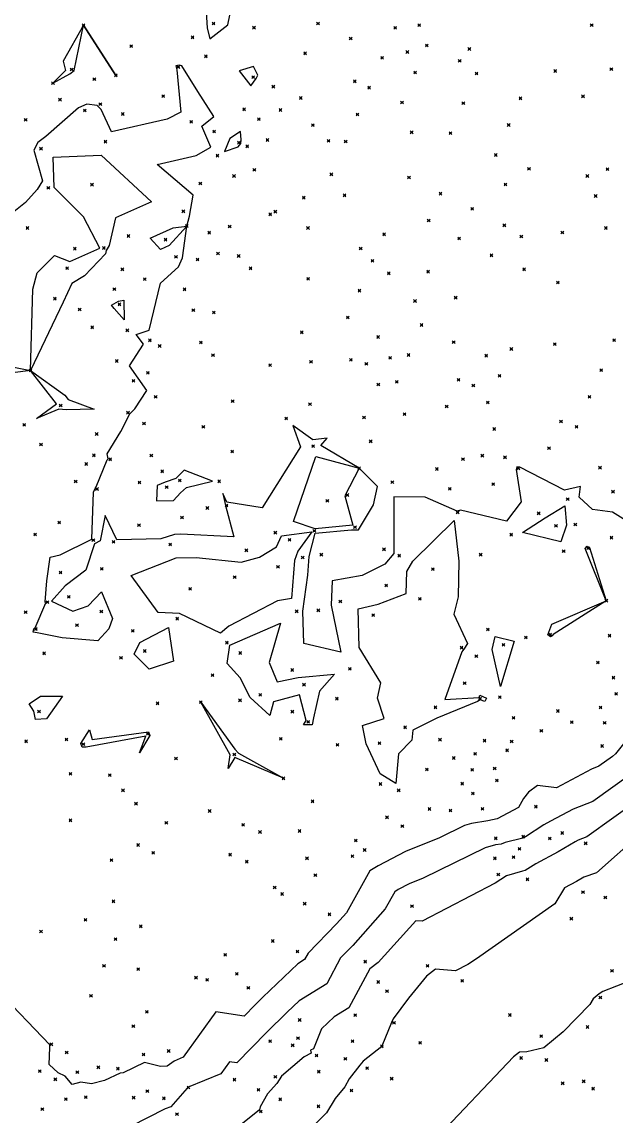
# Model space of a CAD drawing. Header units: inches. Extents: x 1411897 to 1412713, y 4930955 to 4931789.
# Drawn here: x 1412142.7 to 1412185, y 4931529.1 to 4931607.1 of the extents above; entities that cross this region are included whole.
import ezdxf

# ---------------------------------------------------------------- set-up
doc = ezdxf.new("R2010")
doc.units = ezdxf.units.IN
doc.header["$MEASUREMENT"] = 0
doc.header["$PDMODE"] = 35
doc.header["$PDSIZE"] = 0.1

msp = doc.modelspace()

# ---------------------------------------------------------------- linework, layer by layer
at = {"color": 2, "true_color": 0xf1eb1f}
for p, q in [((1412157.346, 4931606.858), (1412158.147, 4931610.671)), ((1412155.772, 4931608.135), (1412155.88, 4931606.666)), ((1412147.06, 4931606.84), (1412145.614, 4931604.27)), ((1412146.39, 4931603.612), (1412147.06, 4931606.84)), ((1412147.06, 4931606.84), (1412149.37, 4931603.27)), ((1412149.37, 4931603.27), (1412147.06, 4931606.84)), ((1412155.88, 4931606.666), (1412156.076, 4931605.88)), ((1412156.076, 4931605.88), (1412157.346, 4931606.858)), ((1412145.614, 4931604.27), (1412145.768, 4931603.618)), ((1412153.887, 4931604.001), (1412153.633, 4931603.943)), ((1412153.633, 4931603.943), (1412153.722, 4931603.672)), ((1412154.065, 4931603.955), (1412153.887, 4931604.001)), ((1412155.22, 4931602.111), (1412154.065, 4931603.955)), ((1412159.171, 4931603.896), (1412158.146, 4931603.584)), ((1412159.486, 4931603.29), (1412159.171, 4931603.896)), ((1412145.768, 4931603.618), (1412144.88, 4931602.71)), ((1412144.88, 4931602.71), (1412146.091, 4931603.383)), ((1412146.091, 4931603.383), (1412146.39, 4931603.612)), ((1412153.722, 4931603.672), (1412153.99, 4931600.646)), ((1412158.146, 4931603.584), (1412158.983, 4931602.515)), ((1412158.983, 4931602.515), (1412159.364, 4931603.043)), ((1412159.364, 4931603.043), (1412159.486, 4931603.29)), ((1412156.356, 4931600.341), (1412155.22, 4931602.111)), ((1412146.708, 4931600.963), (1412144.367, 4931598.915)), ((1412147.286, 4931601.214), (1412146.708, 4931600.963)), ((1412148.038, 4931601.13), (1412147.286, 4931601.214)), ((1412148.311, 4931600.837), (1412148.038, 4931601.13)), ((1412149.058, 4931599.235), (1412148.311, 4931600.837)), ((1412153.018, 4931600.154), (1412149.058, 4931599.235)), ((1412153.99, 4931600.646), (1412153.018, 4931600.154)), ((1412155.492, 4931599.637), (1412156.356, 4931600.341)), ((1412156.143, 4931598.145), (1412155.492, 4931599.637)), ((1412158.263, 4931599.263), (1412157.496, 4931598.757)), ((1412158.307, 4931598.666), (1412158.263, 4931599.263)), ((1412143.798, 4931598.474), (1412143.517, 4931597.94)), ((1412144.367, 4931598.915), (1412143.798, 4931598.474)), ((1412157.496, 4931598.757), (1412157.12, 4931597.85)), ((1412158.095, 4931598.163), (1412158.279, 4931598.409)), ((1412158.279, 4931598.409), (1412158.307, 4931598.666)), ((1412143.517, 4931597.94), (1412144.138, 4931595.748)), ((1412155.095, 4931597.56), (1412156.143, 4931598.145)), ((1412157.12, 4931597.85), (1412158.095, 4931598.163)), ((1412144.884, 4931597.438), (1412148.317, 4931597.574)), ((1412144.965, 4931595.281), (1412144.884, 4931597.438)), ((1412148.317, 4931597.574), (1412151.898, 4931594.245)), ((1412152.313, 4931596.915), (1412155.095, 4931597.56)), ((1412154.886, 4931594.735), (1412152.313, 4931596.915)), ((1412144.138, 4931595.748), (1412143.752, 4931595.139)), ((1412147.05, 4931593.195), (1412144.965, 4931595.281)), ((1412143.752, 4931595.139), (1412142.925, 4931594.205)), ((1412154.609, 4931593.223), (1412154.886, 4931594.735)), ((1412142.925, 4931594.205), (1412141.507, 4931593.069)), ((1412151.898, 4931594.245), (1412149.35, 4931593.101)), ((1412148.234, 4931590.953), (1412147.05, 4931593.195)), ((1412149.35, 4931593.101), (1412148.899, 4931591.151)), ((1412154.42, 4931592.53), (1412154.609, 4931593.223)), ((1412151.806, 4931591.668), (1412153.439, 4931592.402)), ((1412154.42, 4931592.53), (1412153.157, 4931591.15)), ((1412153.439, 4931592.402), (1412154.42, 4931592.53)), ((1412154.117, 4931590.272), (1412154.42, 4931592.53)), ((1412152.54, 4931590.855), (1412151.806, 4931591.668)), ((1412146.083, 4931590.007), (1412148.234, 4931590.953)), ((1412148.665, 4931590.781), (1412148.617, 4931590.541)), ((1412148.899, 4931591.151), (1412148.665, 4931590.781)), ((1412153.157, 4931591.15), (1412152.54, 4931590.855)), ((1412143.76, 4931589.18), (1412144.99, 4931590.433)), ((1412144.99, 4931590.433), (1412146.083, 4931590.007)), ((1412148.617, 4931590.541), (1412147.132, 4931588.971)), ((1412153.835, 4931589.63), (1412154.117, 4931590.272)), ((1412143.455, 4931588.038), (1412143.76, 4931589.18)), ((1412152.547, 4931588.456), (1412153.835, 4931589.63)), ((1412146.218, 4931588.437), (1412145.607, 4931587.093)), ((1412147.132, 4931588.971), (1412146.218, 4931588.437)), ((1412151.73, 4931585.107), (1412152.547, 4931588.456)), ((1412143.28, 4931582.23), (1412143.455, 4931588.038)), ((1412145.607, 4931587.093), (1412143.28, 4931582.23)), ((1412149.052, 4931586.876), (1412149.548, 4931587.166)), ((1412149.256, 4931586.643), (1412149.052, 4931586.876)), ((1412149.548, 4931587.166), (1412149.922, 4931587.248)), ((1412149.922, 4931587.248), (1412149.956, 4931585.834)), ((1412149.956, 4931585.834), (1412149.256, 4931586.643)), ((1412150.824, 4931584.806), (1412151.73, 4931585.107)), ((1412151.347, 4931584.104), (1412150.824, 4931584.806)), ((1412150.332, 4931582.569), (1412151.347, 4931584.104)), ((1412140.589, 4931582.768), (1412143.28, 4931582.23)), ((1412143.28, 4931582.23), (1412140.524, 4931581.863)), ((1412145.136, 4931579.857), (1412143.28, 4931582.23)), ((1412143.28, 4931582.23), (1412145.73, 4931580.474)), ((1412150.951, 4931581.683), (1412150.332, 4931582.569)), ((1412151.568, 4931580.81), (1412150.951, 4931581.683)), ((1412145.73, 4931580.474), (1412145.963, 4931580.154)), ((1412150.722, 4931579.503), (1412151.568, 4931580.81)), ((1412143.697, 4931578.81), (1412145.136, 4931579.857)), ((1412145.963, 4931580.154), (1412147.83, 4931579.475)), ((1412145.303, 4931579.477), (1412143.697, 4931578.81)), ((1412145.825, 4931579.418), (1412145.303, 4931579.477)), ((1412147.83, 4931579.475), (1412145.825, 4931579.418)), ((1412149.722, 4931577.892), (1412150.35, 4931579.139)), ((1412150.35, 4931579.139), (1412150.722, 4931579.503)), ((1412163.397, 4931577.288), (1412161.99, 4931578.317)), ((1412161.99, 4931578.317), (1412162.519, 4931576.778)), ((1412148.754, 4931576.286), (1412149.722, 4931577.892)), ((1412164.42, 4931577.396), (1412163.397, 4931577.288)), ((1412163.989, 4931576.886), (1412164.42, 4931577.396)), ((1412162.519, 4931576.778), (1412159.796, 4931572.429)), ((1412166.71, 4931575.26), (1412163.989, 4931576.886)), ((1412147.953, 4931573.935), (1412148.746, 4931575.857)), ((1412148.746, 4931575.857), (1412148.809, 4931575.937)), ((1412148.809, 4931575.937), (1412148.754, 4931576.286)), ((1412162.029, 4931571.464), (1412163.619, 4931576.109)), ((1412163.619, 4931576.109), (1412166.71, 4931575.26)), ((1412154.243, 4931575.125), (1412153.636, 4931574.538)), ((1412156.262, 4931574.34), (1412154.243, 4931575.125)), ((1412166.71, 4931575.26), (1412165.679, 4931573.295)), ((1412168.01, 4931573.963), (1412166.71, 4931575.26)), ((1412177.941, 4931575.357), (1412177.911, 4931575.166)), ((1412177.911, 4931575.166), (1412178.25, 4931572.859)), ((1412178.17, 4931575.332), (1412177.941, 4931575.357)), ((1412181.349, 4931573.691), (1412178.17, 4931575.332)), ((1412152.888, 4931574.278), (1412152.315, 4931574.035)), ((1412153.636, 4931574.538), (1412152.888, 4931574.278)), ((1412154.413, 4931573.9), (1412156.262, 4931574.34)), ((1412147.644, 4931570.2), (1412147.775, 4931573.563)), ((1412147.775, 4931573.563), (1412147.888, 4931573.827)), ((1412147.888, 4931573.827), (1412147.953, 4931573.935)), ((1412152.315, 4931574.035), (1412152.27, 4931572.931)), ((1412153.474, 4931572.956), (1412153.973, 4931573.51)), ((1412153.973, 4931573.51), (1412154.413, 4931573.9)), ((1412157.284, 4931572.836), (1412156.995, 4931573.47)), ((1412156.995, 4931573.47), (1412157.174, 4931572.599)), ((1412167.745, 4931572.665), (1412168.01, 4931573.963)), ((1412182.5, 4931573.956), (1412181.349, 4931573.691)), ((1412182.387, 4931573.192), (1412182.5, 4931573.956)), ((1412152.27, 4931572.931), (1412153.474, 4931572.956)), ((1412159.796, 4931572.429), (1412157.284, 4931572.836)), ((1412165.679, 4931573.295), (1412166.269, 4931571.194)), ((1412166.669, 4931570.862), (1412167.745, 4931572.665)), ((1412169.178, 4931573.222), (1412169.174, 4931569.194)), ((1412171.405, 4931573.19), (1412169.178, 4931573.222)), ((1412173.699, 4931572.204), (1412171.405, 4931573.19)), ((1412178.25, 4931572.859), (1412177.209, 4931571.49)), ((1412183.343, 4931572.314), (1412182.387, 4931573.192)), ((1412148.61, 4931571.895), (1412148.24, 4931570.097)), ((1412149.426, 4931570.159), (1412148.61, 4931571.895)), ((1412157.174, 4931572.599), (1412157.785, 4931570.371)), ((1412173.942, 4931572.278), (1412173.699, 4931572.204)), ((1412177.209, 4931571.49), (1412173.942, 4931572.278)), ((1412179.963, 4931571.722), (1412181.37, 4931572.585)), ((1412181.37, 4931572.585), (1412181.493, 4931571.209)), ((1412184.761, 4931572.132), (1412183.343, 4931572.314)), ((1412186.605, 4931570.985), (1412184.761, 4931572.132)), ((1412163.586, 4931570.953), (1412162.029, 4931571.464)), ((1412166.269, 4931571.194), (1412163.586, 4931570.953)), ((1412170.53, 4931568.646), (1412173.479, 4931571.533)), ((1412173.479, 4931571.533), (1412173.825, 4931568.632)), ((1412178.347, 4931570.688), (1412179.963, 4931571.722)), ((1412181.493, 4931571.209), (1412181.087, 4931570.017)), ((1412153.555, 4931570.55), (1412152.571, 4931570.241)), ((1412153.997, 4931570.573), (1412153.555, 4931570.55)), ((1412157.785, 4931570.371), (1412153.997, 4931570.573)), ((1412160.808, 4931569.669), (1412161.176, 4931570.447)), ((1412161.176, 4931570.447), (1412163.343, 4931570.736)), ((1412163.343, 4931570.736), (1412162.348, 4931569.35)), ((1412163.155, 4931568.971), (1412163.569, 4931570.63)), ((1412163.569, 4931570.63), (1412166.17, 4931570.864)), ((1412166.17, 4931570.864), (1412166.669, 4931570.862)), ((1412181.087, 4931570.017), (1412178.347, 4931570.688)), ((1412145.388, 4931569.093), (1412147.644, 4931570.2)), ((1412147.835, 4931569.884), (1412147.217, 4931567.989)), ((1412148.24, 4931570.097), (1412147.835, 4931569.884)), ((1412152.571, 4931570.241), (1412149.426, 4931570.159)), ((1412159.596, 4931568.928), (1412160.808, 4931569.669)), ((1412182.821, 4931569.534), (1412182.956, 4931569.714)), ((1412184.33, 4931565.82), (1412182.821, 4931569.534)), ((1412182.956, 4931569.714), (1412183.144, 4931569.607)), ((1412183.144, 4931569.607), (1412184.33, 4931565.82)), ((1412144.433, 4931567.247), (1412144.683, 4931568.934)), ((1412144.683, 4931568.934), (1412145.388, 4931569.093)), ((1412150.46, 4931567.613), (1412153.666, 4931568.879)), ((1412153.666, 4931568.879), (1412155.08, 4931568.898)), ((1412155.08, 4931568.898), (1412158.307, 4931568.574)), ((1412158.307, 4931568.574), (1412159.596, 4931568.928)), ((1412162.348, 4931569.35), (1412162.093, 4931568.68)), ((1412163.053, 4931567.643), (1412163.155, 4931568.971)), ((1412169.174, 4931569.194), (1412168.546, 4931568.422)), ((1412147.217, 4931567.989), (1412145.745, 4931566.873)), ((1412162.093, 4931568.68), (1412161.877, 4931565.969)), ((1412168.546, 4931568.422), (1412166.925, 4931567.625)), ((1412170.105, 4931567.91), (1412170.53, 4931568.646)), ((1412173.825, 4931568.632), (1412173.779, 4931566.085)), ((1412144.321, 4931565.75), (1412144.433, 4931567.247)), ((1412152.37, 4931564.986), (1412150.46, 4931567.613)), ((1412162.7, 4931565.08), (1412163.053, 4931567.643)), ((1412164.775, 4931567.227), (1412164.724, 4931565.506)), ((1412166.925, 4931567.625), (1412164.775, 4931567.227)), ((1412170.052, 4931566.345), (1412170.105, 4931567.91)), ((1412145.745, 4931566.873), (1412144.766, 4931565.787)), ((1412147.402, 4931565.466), (1412148.344, 4931566.453)), ((1412148.344, 4931566.453), (1412149.121, 4931564.563)), ((1412143.602, 4931563.896), (1412144.365, 4931565.662)), ((1412144.365, 4931565.662), (1412144.321, 4931565.75)), ((1412144.766, 4931565.787), (1412146.3, 4931565.08)), ((1412160.9, 4931565.811), (1412157.42, 4931563.997)), ((1412161.877, 4931565.969), (1412160.9, 4931565.811)), ((1412168.059, 4931565.585), (1412170.052, 4931566.345)), ((1412173.779, 4931566.085), (1412173.465, 4931564.86)), ((1412180.45, 4931564.152), (1412184.33, 4931565.82)), ((1412184.33, 4931565.82), (1412180.531, 4931563.406)), ((1412146.3, 4931565.08), (1412147.402, 4931565.466)), ((1412153.902, 4931564.914), (1412152.37, 4931564.986)), ((1412156.818, 4931563.506), (1412153.902, 4931564.914)), ((1412162.767, 4931562.769), (1412162.7, 4931565.08)), ((1412164.724, 4931565.506), (1412165.407, 4931562.151)), ((1412166.63, 4931565.242), (1412168.059, 4931565.585)), ((1412166.714, 4931562.492), (1412166.63, 4931565.242)), ((1412173.465, 4931564.86), (1412174.428, 4931562.759)), ((1412149.121, 4931564.563), (1412148.855, 4931563.812)), ((1412157.499, 4931562.659), (1412161.109, 4931564.211)), ((1412161.109, 4931564.211), (1412160.291, 4931561.418)), ((1412180.157, 4931563.389), (1412180.45, 4931564.152)), ((1412143.479, 4931563.586), (1412143.516, 4931563.822)), ((1412143.751, 4931563.534), (1412143.479, 4931563.586)), ((1412143.516, 4931563.822), (1412143.602, 4931563.896)), ((1412145.537, 4931563.17), (1412143.751, 4931563.534)), ((1412148.855, 4931563.812), (1412148.077, 4931562.971)), ((1412151.068, 4931562.836), (1412153.11, 4931563.91)), ((1412153.11, 4931563.91), (1412153.464, 4931561.506)), ((1412157.42, 4931563.997), (1412156.818, 4931563.506)), ((1412176.183, 4931562.335), (1412176.408, 4931563.261)), ((1412176.408, 4931563.261), (1412177.753, 4931562.925)), ((1412180.347, 4931563.24), (1412180.157, 4931563.389)), ((1412180.478, 4931563.323), (1412180.347, 4931563.24)), ((1412180.531, 4931563.406), (1412180.478, 4931563.323)), ((1412148.077, 4931562.971), (1412145.537, 4931563.17)), ((1412150.674, 4931562.017), (1412151.068, 4931562.836)), ((1412157.292, 4931561.338), (1412157.499, 4931562.659)), ((1412165.407, 4931562.151), (1412162.767, 4931562.769)), ((1412168.268, 4931559.964), (1412166.714, 4931562.492)), ((1412174.428, 4931562.759), (1412174.172, 4931562.376)), ((1412177.753, 4931562.925), (1412176.792, 4931559.696)), ((1412151.747, 4931560.933), (1412150.674, 4931562.017)), ((1412174.036, 4931562.172), (1412172.812, 4931558.767)), ((1412174.172, 4931562.376), (1412174.036, 4931562.172)), ((1412176.792, 4931559.696), (1412176.183, 4931562.335)), ((1412153.464, 4931561.506), (1412151.747, 4931560.933)), ((1412158.225, 4931560.316), (1412157.292, 4931561.338)), ((1412160.291, 4931561.418), (1412160.867, 4931560.047)), ((1412158.94, 4931558.915), (1412158.225, 4931560.316)), ((1412160.867, 4931560.047), (1412162.36, 4931560.355)), ((1412162.36, 4931560.355), (1412164.96, 4931560.583)), ((1412164.96, 4931560.583), (1412163.881, 4931559.364)), ((1412163.881, 4931559.364), (1412163.451, 4931557.482)), ((1412168.02, 4931558.875), (1412168.268, 4931559.964)), ((1412143.193, 4931558.467), (1412143.986, 4931559.027)), ((1412143.986, 4931559.027), (1412145.559, 4931559.014)), ((1412145.559, 4931559.014), (1412144.41, 4931557.389)), ((1412157.513, 4931554.839), (1412155.42, 4931558.59)), ((1412155.42, 4931558.59), (1412157.851, 4931555.246)), ((1412160.352, 4931557.627), (1412158.94, 4931558.915)), ((1412160.597, 4931558.619), (1412160.352, 4931557.627)), ((1412162.464, 4931559.099), (1412160.597, 4931558.619)), ((1412162.929, 4931557.277), (1412162.464, 4931559.099)), ((1412168.492, 4931557.421), (1412168.02, 4931558.875)), ((1412175.139, 4931558.645), (1412172.257, 4931557.45)), ((1412172.812, 4931558.767), (1412175.261, 4931558.909)), ((1412175.339, 4931558.757), (1412175.139, 4931558.645)), ((1412175.261, 4931558.909), (1412175.308, 4931559.092)), ((1412175.308, 4931559.092), (1412175.8, 4931558.877)), ((1412175.671, 4931558.644), (1412175.339, 4931558.757)), ((1412175.8, 4931558.877), (1412175.671, 4931558.644)), ((1412143.519, 4931557.947), (1412143.193, 4931558.467)), ((1412143.645, 4931557.355), (1412143.519, 4931557.947)), ((1412187.367, 4931557.893), (1412184.983, 4931554.894)), ((1412144.41, 4931557.389), (1412143.645, 4931557.355)), ((1412162.753, 4931556.98), (1412162.929, 4931557.277)), ((1412163.451, 4931557.482), (1412163.357, 4931556.961)), ((1412166.944, 4931556.932), (1412168.492, 4931557.421)), ((1412172.257, 4931557.45), (1412170.541, 4931556.594)), ((1412146.864, 4931555.642), (1412147.497, 4931556.617)), ((1412147.497, 4931556.617), (1412147.672, 4931555.932)), ((1412147.672, 4931555.932), (1412151.684, 4931556.466)), ((1412151.684, 4931556.466), (1412151.784, 4931556.204)), ((1412163.357, 4931556.961), (1412162.753, 4931556.98)), ((1412167.213, 4931555.622), (1412166.944, 4931556.932)), ((1412170.541, 4931556.594), (1412170.467, 4931555.867)), ((1412146.962, 4931555.389), (1412146.864, 4931555.642)), ((1412151.497, 4931556.175), (1412147.238, 4931555.37)), ((1412151.784, 4931556.204), (1412151.05, 4931554.987)), ((1412151.05, 4931554.987), (1412151.497, 4931556.175)), ((1412168.212, 4931553.478), (1412167.213, 4931555.622)), ((1412170.467, 4931555.867), (1412169.512, 4931554.912)), ((1412147.238, 4931555.37), (1412146.962, 4931555.389)), ((1412157.37, 4931553.853), (1412157.513, 4931554.839)), ((1412157.851, 4931555.246), (1412158.111, 4931554.962)), ((1412158.111, 4931554.962), (1412161.31, 4931553.16)), ((1412169.512, 4931554.912), (1412169.334, 4931552.78)), ((1412184.769, 4931554.723), (1412183.787, 4931554.017)), ((1412184.983, 4931554.894), (1412184.769, 4931554.723)), ((1412157.837, 4931554.642), (1412157.37, 4931553.853)), ((1412161.31, 4931553.16), (1412157.837, 4931554.642)), ((1412183.787, 4931554.017), (1412183.279, 4931553.822)), ((1412169.334, 4931552.78), (1412168.212, 4931553.478)), ((1412183.279, 4931553.822), (1412180.781, 4931552.487)), ((1412186.056, 4931553.439), (1412183.363, 4931551.502)), ((1412179.418, 4931552.643), (1412178.784, 4931552.168)), ((1412180.781, 4931552.487), (1412179.418, 4931552.643)), ((1412178.437, 4931551.727), (1412178.069, 4931551.088)), ((1412178.784, 4931552.168), (1412178.437, 4931551.727)), ((1412187.343, 4931552.154), (1412182.939, 4931548.988)), ((1412178.069, 4931551.088), (1412176.552, 4931550.264)), ((1412181.972, 4931550.967), (1412180.35, 4931550.1)), ((1412183.363, 4931551.502), (1412181.972, 4931550.967)), ((1412188.584, 4931550.837), (1412183.626, 4931546.414)), ((1412175.889, 4931550.12), (1412174.724, 4931549.938)), ((1412176.552, 4931550.264), (1412175.889, 4931550.12)), ((1412180.35, 4931550.1), (1412179.878, 4931549.838)), ((1412174.22, 4931549.787), (1412172.438, 4931548.918)), ((1412174.724, 4931549.938), (1412174.22, 4931549.787)), ((1412179.878, 4931549.838), (1412178.567, 4931548.989)), ((1412172.438, 4931548.918), (1412170.008, 4931547.947)), ((1412176.832, 4931548.477), (1412176.431, 4931548.419)), ((1412177.128, 4931548.579), (1412176.832, 4931548.477)), ((1412178.375, 4931548.887), (1412177.128, 4931548.579)), ((1412178.567, 4931548.989), (1412178.375, 4931548.887)), ((1412182.111, 4931548.622), (1412180.889, 4931547.921)), ((1412182.332, 4931548.754), (1412182.111, 4931548.622)), ((1412182.939, 4931548.988), (1412182.332, 4931548.754)), ((1412170.008, 4931547.947), (1412168.058, 4931546.916)), ((1412175.7, 4931548.2), (1412171.282, 4931546.044)), ((1412176.431, 4931548.419), (1412175.7, 4931548.2)), ((1412180.889, 4931547.921), (1412179.314, 4931547.066)), ((1412168.058, 4931546.916), (1412167.48, 4931546.563)), ((1412179.314, 4931547.066), (1412178.543, 4931546.596)), ((1412167.48, 4931546.563), (1412165.809, 4931543.582)), ((1412177.215, 4931546.204), (1412176.418, 4931545.675)), ((1412178.349, 4931546.537), (1412177.215, 4931546.204)), ((1412178.543, 4931546.596), (1412178.349, 4931546.537)), ((1412182.728, 4931546.118), (1412182.197, 4931545.813)), ((1412183.626, 4931546.414), (1412182.728, 4931546.118)), ((1412170.287, 4931545.646), (1412169.488, 4931545.224)), ((1412171.282, 4931546.044), (1412170.287, 4931545.646)), ((1412176.418, 4931545.675), (1412171.207, 4931542.969)), ((1412181.35, 4931545.353), (1412180.657, 4931544.212)), ((1412182.197, 4931545.813), (1412181.35, 4931545.353)), ((1412169.251, 4931545.079), (1412168.566, 4931543.858)), ((1412169.488, 4931545.224), (1412169.251, 4931545.079)), ((1412168.566, 4931543.858), (1412166.264, 4931541.247)), ((1412180.657, 4931544.212), (1412175.066, 4931540.295)), ((1412165.809, 4931543.582), (1412165.103, 4931542.782)), ((1412170.752, 4931543.005), (1412168.061, 4931540.028)), ((1412171.207, 4931542.969), (1412170.752, 4931543.005)), ((1412165.103, 4931542.782), (1412163.071, 4931540.697)), ((1412163.071, 4931540.697), (1412162.825, 4931540.243)), ((1412166.264, 4931541.247), (1412165.391, 4931540.351)), ((1412162.338, 4931539.944), (1412159.851, 4931537.569)), ((1412162.825, 4931540.243), (1412162.338, 4931539.944)), ((1412165.391, 4931540.351), (1412164.397, 4931538.516)), ((1412168.061, 4931540.028), (1412167.469, 4931539.577)), ((1412174.453, 4931539.887), (1412173.585, 4931539.437)), ((1412175.066, 4931540.295), (1412174.453, 4931539.887)), ((1412167.469, 4931539.577), (1412166.817, 4931538.354)), ((1412172.145, 4931539.552), (1412171.52, 4931539.064)), ((1412173.585, 4931539.437), (1412172.145, 4931539.552)), ((1412144.65, 4931534.161), (1412140.425, 4931538.578)), ((1412164.397, 4931538.516), (1412162.425, 4931537.303)), ((1412166.817, 4931538.354), (1412165.968, 4931536.788)), ((1412171.52, 4931539.064), (1412170.225, 4931537.481)), ((1412186.036, 4931538.716), (1412184.094, 4931537.954)), ((1412159.851, 4931537.569), (1412159.299, 4931537.021)), ((1412183.811, 4931537.798), (1412183.391, 4931537.43)), ((1412184.094, 4931537.954), (1412183.811, 4931537.798)), ((1412159.299, 4931537.021), (1412158.505, 4931536.207)), ((1412162.425, 4931537.303), (1412161.574, 4931536.491)), ((1412165.968, 4931536.788), (1412164.926, 4931536.147)), ((1412170.225, 4931537.481), (1412169.128, 4931536.014)), ((1412183.153, 4931537.036), (1412181.254, 4931535.088)), ((1412183.391, 4931537.43), (1412183.153, 4931537.036)), ((1412156.495, 4931536.513), (1412154.16, 4931533.272)), ((1412158.505, 4931536.207), (1412156.495, 4931536.513)), ((1412161.574, 4931536.491), (1412160.109, 4931535.035)), ((1412164.926, 4931536.147), (1412164.033, 4931535.304)), ((1412169.128, 4931536.014), (1412169.028, 4931535.762)), ((1412164.033, 4931535.304), (1412163.45, 4931533.865)), ((1412169.028, 4931535.762), (1412168.325, 4931534.056)), ((1412160.109, 4931535.035), (1412158.001, 4931532.873)), ((1412181.254, 4931535.088), (1412179.869, 4931533.956)), ((1412144.622, 4931532.762), (1412144.663, 4931533.974)), ((1412144.663, 4931533.974), (1412144.65, 4931534.161)), ((1412163.45, 4931533.865), (1412163.253, 4931533.792)), ((1412163.253, 4931533.792), (1412163.283, 4931533.566)), ((1412168.317, 4931534.052), (1412167.005, 4931533.008)), ((1412168.325, 4931534.056), (1412168.317, 4931534.052)), ((1412178.148, 4931533.649), (1412177.703, 4931533.304)), ((1412178.673, 4931533.671), (1412178.148, 4931533.649)), ((1412179.869, 4931533.956), (1412178.673, 4931533.671)), ((1412151.398, 4931532.906), (1412149.897, 4931532.165)), ((1412152.54, 4931532.61), (1412151.398, 4931532.906)), ((1412153.517, 4931533.006), (1412153.02, 4931532.631)), ((1412154.16, 4931533.272), (1412153.517, 4931533.006)), ((1412157.471, 4931532.954), (1412156.855, 4931532.1)), ((1412158.001, 4931532.873), (1412157.471, 4931532.954)), ((1412162.78, 4931533.311), (1412161.168, 4931531.932)), ((1412163.283, 4931533.566), (1412162.78, 4931533.311)), ((1412167.005, 4931533.008), (1412166.763, 4931532.723)), ((1412177.703, 4931533.304), (1412171.389, 4931526.638)), ((1412145.25, 4931532.175), (1412144.622, 4931532.762)), ((1412145.743, 4931531.925), (1412145.25, 4931532.175)), ((1412149.677, 4931532.153), (1412148.549, 4931531.608)), ((1412149.897, 4931532.165), (1412149.677, 4931532.153)), ((1412153.02, 4931532.631), (1412152.54, 4931532.61)), ((1412156.855, 4931532.1), (1412154.53, 4931531.139)), ((1412166.763, 4931532.723), (1412166.003, 4931531.731)), ((1412146.243, 4931531.328), (1412145.743, 4931531.925)), ((1412146.858, 4931531.503), (1412146.243, 4931531.328)), ((1412147.623, 4931531.383), (1412146.858, 4931531.503)), ((1412148.549, 4931531.608), (1412147.623, 4931531.383)), ((1412160.833, 4931531.407), (1412160.173, 4931530.678)), ((1412161.168, 4931531.932), (1412160.833, 4931531.407)), ((1412166.003, 4931531.731), (1412165.687, 4931531.174)), ((1412154.457, 4931531.083), (1412153.282, 4931529.752)), ((1412154.53, 4931531.139), (1412154.457, 4931531.083)), ((1412160.173, 4931530.678), (1412159.664, 4931529.742)), ((1412165.687, 4931531.174), (1412164.994, 4931530.344)), ((1412153.282, 4931529.752), (1412152.877, 4931529.599)), ((1412159.664, 4931529.742), (1412159.6, 4931529.531)), ((1412164.994, 4931530.344), (1412164.382, 4931529.322)), ((1412152.877, 4931529.599), (1412150.398, 4931528.33)), ((1412159.6, 4931529.531), (1412156.742, 4931527.25)), ((1412164.382, 4931529.322), (1412163.242, 4931528.175))]:
    msp.add_line(p, q, dxfattribs=at)
for p in [(1412156.33, 4931606.96), (1412163.78, 4931606.96), (1412183.29, 4931606.85), (1412147.06, 4931606.84), (1412159.21, 4931606.67), (1412169.28, 4931606.66), (1412170.99, 4931606.84), (1412150.46, 4931605.35), (1412154.83, 4931605.98), (1412166.11, 4931605.89), (1412171.53, 4931605.4), (1412155.78, 4931604.62), (1412162.86, 4931604.84), (1412168.35, 4931604.52), (1412170.15, 4931604.93), (1412174.57, 4931605.15), (1412153.82, 4931603.86), (1412173.88, 4931604.3), (1412146.21, 4931603.69), (1412147.83, 4931602.99), (1412149.37, 4931603.27), (1412159.16, 4931603.14), (1412170.7, 4931603.47), (1412175.08, 4931603.4), (1412180.69, 4931603.58), (1412184.69, 4931603.71), (1412144.88, 4931602.71), (1412160.59, 4931602.46), (1412166.4, 4931602.84), (1412167.42, 4931602.39), (1412145.38, 4931601.54), (1412152.74, 4931601.79), (1412162.55, 4931601.65), (1412178.21, 4931601.63), (1412182.67, 4931601.77), (1412147.15, 4931600.77), (1412148.26, 4931601.22), (1412158.51, 4931600.85), (1412161.1, 4931600.8), (1412169.77, 4931601.34), (1412174.14, 4931601.28), (1412142.93, 4931600.1), (1412149.86, 4931600.51), (1412154.74, 4931599.96), (1412159.56, 4931600.14), (1412166.59, 4931600.48), (1412156.37, 4931599.26), (1412163.41, 4931599.72), (1412170.45, 4931599.21), (1412173.22, 4931599.15), (1412177.37, 4931599.73), (1412148.62, 4931598.54), (1412158.14, 4931598.47), (1412160.17, 4931598.66), (1412164.53, 4931598.6), (1412165.75, 4931598.55), (1412144.03, 4931598.04), (1412156.61, 4931597.54), (1412158.73, 4931598.21), (1412176.45, 4931597.59), (1412157.79, 4931596.09), (1412159.24, 4931596.53), (1412164.73, 4931596.21), (1412170.26, 4931595.99), (1412178.82, 4931596.61), (1412182.98, 4931596.09), (1412184.41, 4931596.58), (1412144.55, 4931595.25), (1412147.66, 4931595.48), (1412155.39, 4931595.56), (1412177.14, 4931595.49), (1412162.76, 4931594.55), (1412165.67, 4931594.72), (1412172.51, 4931594.83), (1412183.57, 4931594.67), (1412174.77, 4931593.76), (1412154.18, 4931593.58), (1412160.37, 4931593.36), (1412160.73, 4931593.55), (1412171.67, 4931592.92), (1412143.06, 4931592.39), (1412154.42, 4931592.53), (1412156.02, 4931592.05), (1412157.48, 4931592.49), (1412163.06, 4931592.39), (1412177.06, 4931592.58), (1412181.2, 4931592.06), (1412184.3, 4931592.39), (1412150.26, 4931591.82), (1412152.91, 4931591.56), (1412168.49, 4931591.94), (1412173.84, 4931591.64), (1412178.27, 4931591.78), (1412146.44, 4931590.91), (1412148.51, 4931590.96), (1412156.65, 4931590.57), (1412166.82, 4931590.92), (1412153.65, 4931590.33), (1412155.19, 4931590.14), (1412158.12, 4931590.39), (1412167.66, 4931590.05), (1412176.14, 4931590.44), (1412145.89, 4931589.52), (1412149.83, 4931589.44), (1412158.97, 4931589.51), (1412168.82, 4931589.16), (1412171.63, 4931589.27), (1412178.47, 4931589.44), (1412151.43, 4931588.74), (1412163.07, 4931588.77), (1412180.88, 4931588.5), (1412145.02, 4931587.35), (1412149.26, 4931588.03), (1412154.26, 4931588.02), (1412166.73, 4931587.92), (1412173.59, 4931587.42), (1412146.78, 4931586.58), (1412149.62, 4931586.95), (1412170.69, 4931587.18), (1412154.89, 4931586.53), (1412156.35, 4931586.37), (1412165.9, 4931586.01), (1412147.68, 4931585.31), (1412150.18, 4931585.09), (1412171.16, 4931585.47), (1412151.79, 4931584.38), (1412155.43, 4931584.23), (1412162.62, 4931584.95), (1412168.06, 4931584.62), (1412173.45, 4931584.25), (1412184.89, 4931584.39), (1412152.49, 4931583.98), (1412177.56, 4931583.76), (1412180.66, 4931584.11), (1412149.43, 4931582.91), (1412156.29, 4931583.32), (1412163.28, 4931582.85), (1412166.12, 4931582.99), (1412167.22, 4931582.7), (1412168.92, 4931583.13), (1412170.23, 4931583.33), (1412175.77, 4931583.29), (1412143.28, 4931582.23), (1412151.65, 4931582.07), (1412160.36, 4931582.61), (1412183.97, 4931582.25), (1412150.62, 4931581.5), (1412168.08, 4931581.23), (1412169.39, 4931581.42), (1412173.8, 4931581.57), (1412174.85, 4931581.16), (1412176.72, 4931581.85), (1412152.2, 4931580.35), (1412183.13, 4931580.35), (1412145.43, 4931579.73), (1412157.69, 4931580.04), (1412163.21, 4931579.83), (1412172.95, 4931579.67), (1412175.88, 4931579.95), (1412150.23, 4931579.22), (1412161.51, 4931578.81), (1412167.06, 4931578.88), (1412169.95, 4931579.12), (1412142.83, 4931578.35), (1412151.37, 4931578.45), (1412155.6, 4931578.21), (1412176.34, 4931578.06), (1412181.1, 4931578.6), (1412182.21, 4931578.22), (1412148, 4931577.7), (1412144.03, 4931576.95), (1412157.66, 4931576.45), (1412163.43, 4931576.84), (1412167.53, 4931577.18), (1412180.25, 4931576.69), (1412147.8, 4931576.18), (1412148.96, 4931575.9), (1412151.89, 4931576.17), (1412174.11, 4931575.91), (1412175.49, 4931576.16), (1412177.11, 4931576.04), (1412147.25, 4931575.56), (1412152.67, 4931575.04), (1412166.71, 4931575.26), (1412172.25, 4931575.21), (1412178.06, 4931575.26), (1412183.88, 4931575.3), (1412146.5, 4931574.32), (1412151.05, 4931574.25), (1412153.92, 4931574.39), (1412156.73, 4931574.33), (1412169.08, 4931574.27), (1412176.27, 4931574.13), (1412148.02, 4931573.78), (1412152.99, 4931573.92), (1412165.87, 4931573.35), (1412173.17, 4931573.8), (1412184.81, 4931573.59), (1412157.26, 4931572.61), (1412164.44, 4931572.94), (1412181.58, 4931573.06), (1412154.08, 4931571.75), (1412155.89, 4931572.43), (1412173.73, 4931572.11), (1412179.51, 4931572.05), (1412145.33, 4931571.39), (1412151.01, 4931571.2), (1412166.41, 4931571.06), (1412180.74, 4931571.16), (1412182.12, 4931571.25), (1412143.61, 4931570.54), (1412160.73, 4931570.67), (1412163.52, 4931570.8), (1412177.55, 4931570.53), (1412184.7, 4931570.31), (1412147.76, 4931570.14), (1412149.2, 4931570.01), (1412153.24, 4931569.83), (1412158.67, 4931569.41), (1412161.75, 4931570.16), (1412168.48, 4931569.48), (1412183.04, 4931569.56), (1412162.68, 4931568.9), (1412164.01, 4931569.1), (1412169.57, 4931569.03), (1412175.37, 4931569.1), (1412181.29, 4931569.35), (1412148.36, 4931568.09), (1412160.92, 4931568.24), (1412171.97, 4931568.07), (1412145.42, 4931567.83), (1412157.84, 4931567.5), (1412154.66, 4931566.66), (1412168.64, 4931566.91), (1412144.49, 4931565.72), (1412146.01, 4931566.09), (1412165.37, 4931565.77), (1412171.04, 4931565.95), (1412184.33, 4931565.82), (1412142.93, 4931565), (1412148.33, 4931565.05), (1412162.26, 4931565.06), (1412163.8, 4931565.13), (1412167.71, 4931564.79), (1412146.59, 4931564.07), (1412153.74, 4931564.54), (1412143.66, 4931563.8), (1412150.57, 4931563.67), (1412175.89, 4931563.77), (1412178.6, 4931563.2), (1412180.33, 4931563.41), (1412184.56, 4931563.33), (1412157.28, 4931562.83), (1412174.01, 4931562.47), (1412177, 4931562.68), (1412144.25, 4931562.07), (1412149.73, 4931561.75), (1412151.43, 4931562.23), (1412158.23, 4931562.09), (1412175.06, 4931561.86), (1412161.94, 4931560.88), (1412166.05, 4931560.96), (1412183.73, 4931561.41), (1412156.26, 4931560.51), (1412184.84, 4931560.33), (1412162.78, 4931559.83), (1412174.23, 4931559.94), (1412152.34, 4931558.5), (1412155.42, 4931558.59), (1412158.22, 4931558.72), (1412159.66, 4931559.11), (1412165.12, 4931558.84), (1412175.33, 4931558.84), (1412176.74, 4931558.95), (1412185.03, 4931559.18), (1412143.89, 4931557.92), (1412161.95, 4931557.91), (1412172.15, 4931558.22), (1412180.88, 4931557.96), (1412183.92, 4931558.21), (1412163.08, 4931557.18), (1412177.72, 4931557.47), (1412181.87, 4931557.16), (1412184.21, 4931557.11), (1412151.64, 4931556.33), (1412169.99, 4931556.79), (1412179.7, 4931556.55), (1412142.97, 4931555.8), (1412145.84, 4931555.93), (1412147.05, 4931555.59), (1412161.12, 4931555.98), (1412165.16, 4931555.54), (1412168.16, 4931555.66), (1412172.47, 4931555.91), (1412175.65, 4931555.84), (1412177.58, 4931555.79), (1412184.03, 4931555.46), (1412157.81, 4931554.86), (1412173.46, 4931554.61), (1412174.98, 4931554.91), (1412177.26, 4931555.15), (1412153.65, 4931554.57), (1412176.37, 4931553.86), (1412146.13, 4931553.48), (1412148.93, 4931553.39), (1412161.31, 4931553.16), (1412171.54, 4931553.79), (1412174.77, 4931553.77), (1412149.87, 4931552.3), (1412168.23, 4931552.75), (1412169.53, 4931552.3), (1412174.06, 4931552.78), (1412176.53, 4931553.01), (1412163.39, 4931551.52), (1412174.82, 4931552.08), (1412150.8, 4931551.35), (1412156.05, 4931550.83), (1412171.72, 4931550.97), (1412173.22, 4931550.86), (1412175.5, 4931550.98), (1412179.31, 4931551.14), (1412146.13, 4931550.16), (1412152.96, 4931549.99), (1412168.7, 4931550.38), (1412158.44, 4931549.84), (1412159.64, 4931549.33), (1412162.46, 4931549.4), (1412169.79, 4931549.75), (1412181.19, 4931549.26), (1412150.95, 4931548.41), (1412166.47, 4931548.72), (1412176.45, 4931548.88), (1412178.41, 4931549), (1412180.3, 4931548.87), (1412182.86, 4931548.52), (1412152.03, 4931547.85), (1412157.51, 4931547.72), (1412166.23, 4931547.61), (1412167.1, 4931548.05), (1412178.14, 4931548.13), (1412149.05, 4931547.33), (1412158.7, 4931547.22), (1412162.99, 4931547.46), (1412176.39, 4931547.46), (1412177.72, 4931547.54), (1412163.59, 4931546.25), (1412176.63, 4931546.3), (1412160.69, 4931545.38), (1412178.71, 4931545.96), (1412161.22, 4931544.91), (1412182.67, 4931545.05), (1412184.26, 4931544.67), (1412149.19, 4931544.39), (1412162.83, 4931544.22), (1412170.48, 4931544.05), (1412147.2, 4931543.07), (1412164.59, 4931543.46), (1412181.84, 4931543.15), (1412144.03, 4931542.24), (1412151.14, 4931542.61), (1412149.34, 4931541.7), (1412160.55, 4931541.56), (1412157.16, 4931540.58), (1412162.31, 4931540.81), (1412148.52, 4931539.79), (1412167.14, 4931540.09), (1412171.59, 4931539.79), (1412150.96, 4931539.56), (1412157.99, 4931539.22), (1412184.74, 4931539.44), (1412155.08, 4931538.95), (1412155.87, 4931538.79), (1412158.81, 4931538.22), (1412168.07, 4931538.64), (1412174.06, 4931538.73), (1412147.59, 4931537.66), (1412168.7, 4931537.98), (1412183.91, 4931537.53), (1412151.58, 4931536.51), (1412162.47, 4931535.93), (1412166.43, 4931536.28), (1412177.46, 4931536.29), (1412150.61, 4931535.49), (1412169.19, 4931535.73), (1412182.99, 4931535.43), (1412160.36, 4931534.42), (1412162.35, 4931534.64), (1412166.24, 4931534.42), (1412171.06, 4931534.31), (1412179.69, 4931534.78), (1412144.76, 4931534.2), (1412145.86, 4931533.62), (1412153.13, 4931533.72), (1412161.97, 4931534.13), (1412168.33, 4931534.05), (1412151.34, 4931533.47), (1412163.67, 4931533.4), (1412165.73, 4931533.17), (1412178.26, 4931533.22), (1412180.06, 4931533.08), (1412143.94, 4931532.29), (1412146.62, 4931532.21), (1412148.12, 4931532.56), (1412149.51, 4931532.46), (1412163.83, 4931532.25), (1412167.28, 4931532.5), (1412145.05, 4931531.7), (1412157.82, 4931531.68), (1412160.73, 4931531.88), (1412169.03, 4931531.75), (1412181.22, 4931531.42), (1412182.72, 4931531.56), (1412147.22, 4931530.43), (1412150.63, 4931530.4), (1412151.61, 4931530.86), (1412154.54, 4931531.12), (1412159.53, 4931530.96), (1412166.16, 4931530.9), (1412183.39, 4931531.04), (1412145.8, 4931530.29), (1412152.79, 4931530.35), (1412161.08, 4931530.28), (1412163.81, 4931529.78), (1412144.12, 4931529.58), (1412153.72, 4931529.22), (1412159.7, 4931529.41)]:
    msp.add_point(p)

doc.saveas('drawing.dxf')
